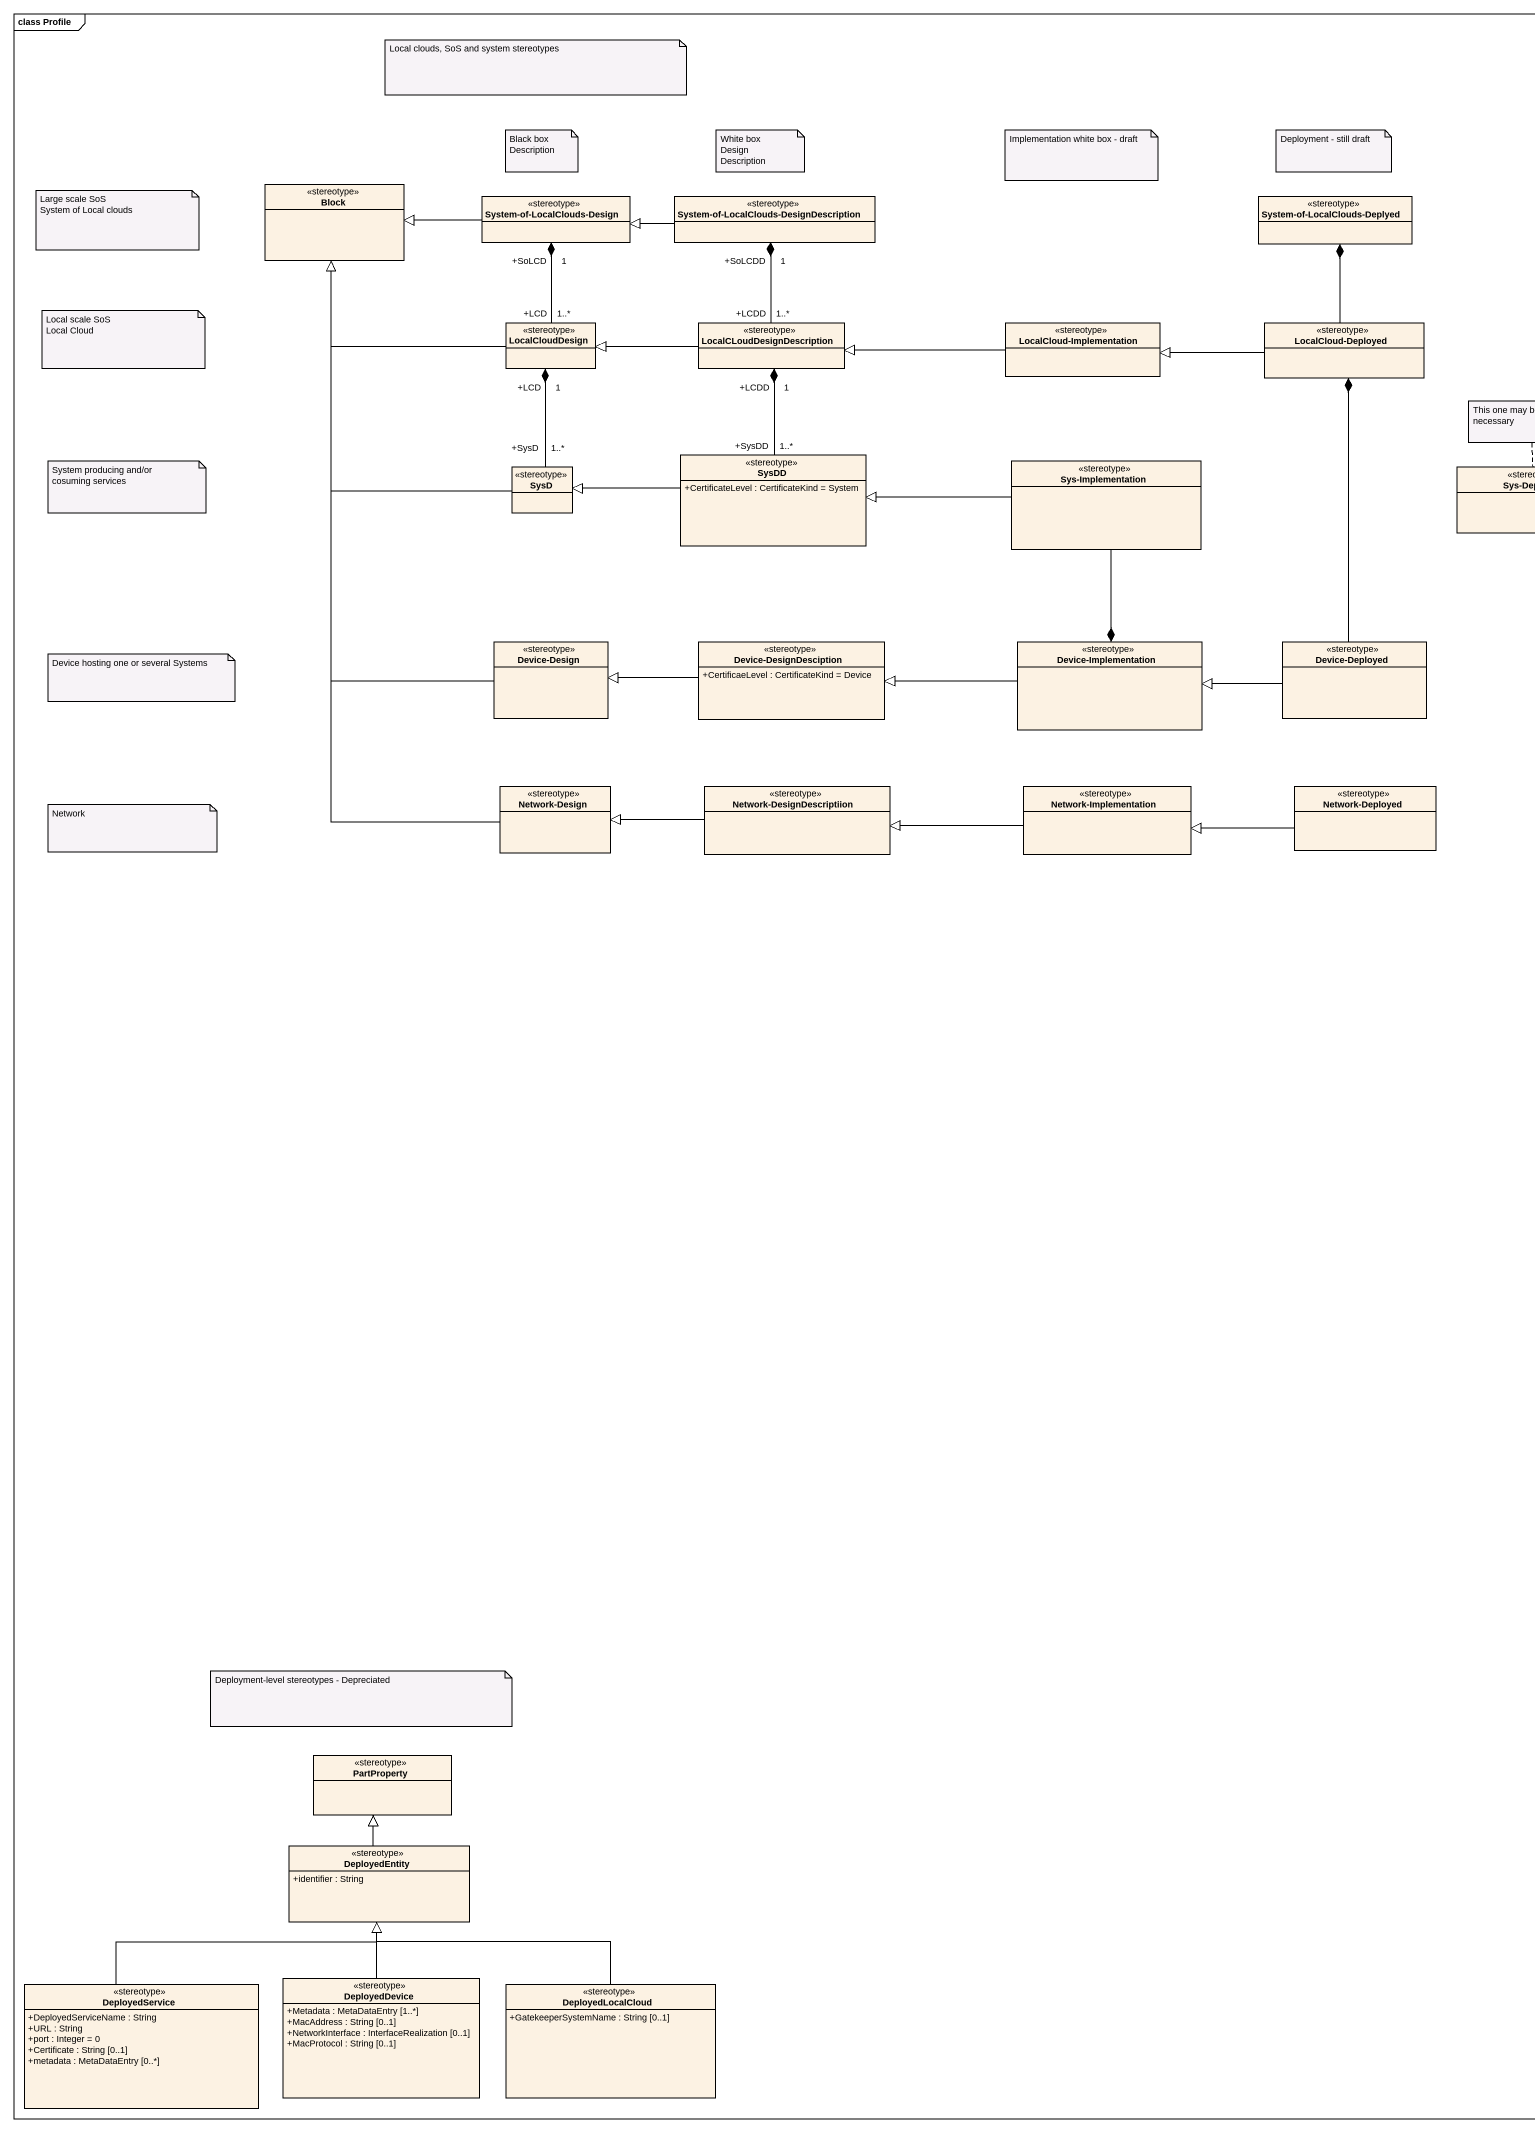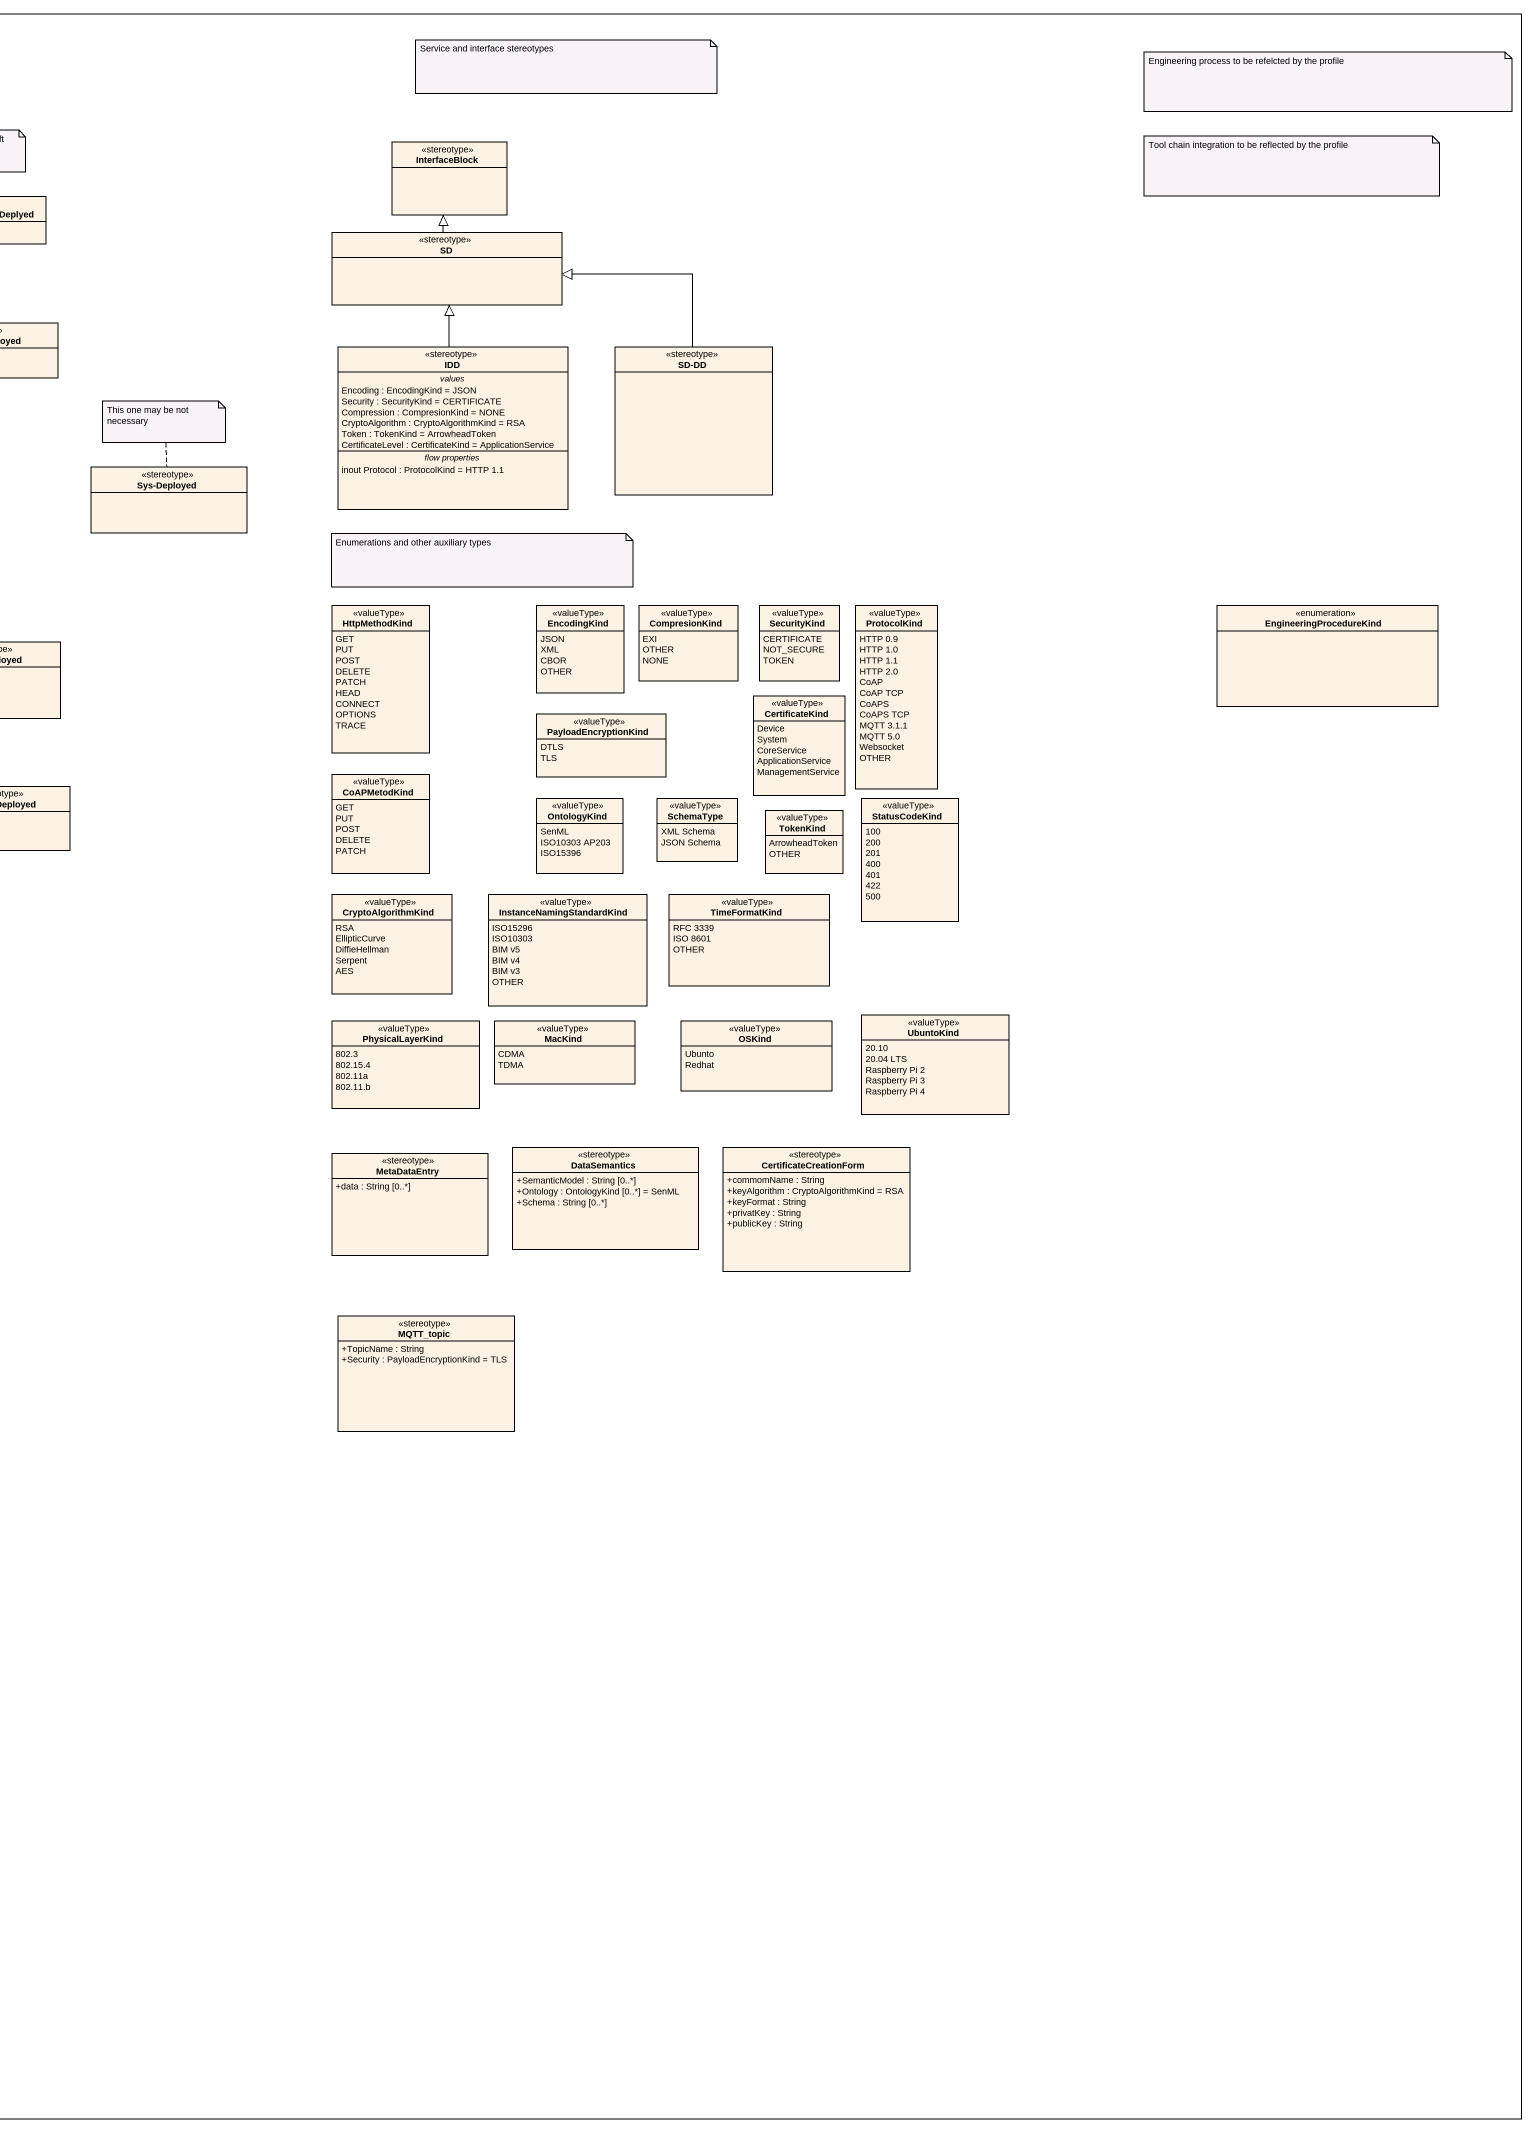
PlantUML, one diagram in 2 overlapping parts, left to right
@startuml
mainframe class Profile
hide circle
hide empty members
skinparam classAttributeIconSize 0
class InterfaceBlock <<stereotype>>
class Block <<stereotype>>
class "System-of-LocalClouds-Design" as System_of_LocalClouds_Design <<stereotype>>
class "System-of-LocalClouds-DesignDescription" as System_of_LocalClouds <<stereotype>>
class "System-of-LocalClouds-Deplyed" as System_of_LocalClouds_2 <<stereotype>>
class SD <<stereotype>>
class LocalCloudDesign <<stereotype>>
class LocalCLoudDesignDescription <<stereotype>>
class "LocalCloud-Implementation" as LocalCloud_Implementation <<stereotype>>
class "LocalCloud-Deployed" as LocalCloud_Deployed <<stereotype>>
class IDD <<stereotype>> {
  -- values --
  Encoding : EncodingKind = JSON
  Security : SecurityKind = CERTIFICATE
  Compression : CompresionKind = NONE
  CryptoAlgorithm : CryptoAlgorithmKind = RSA
  Token : TokenKind = ArrowheadToken
  CertificateLevel : CertificateKind = ApplicationService
  -- flow properties --
  inout Protocol : ProtocolKind = HTTP 1.1
}
class "SD-DD" as SD_DD <<stereotype>>
class SysD <<stereotype>>
class SysDD <<stereotype>> {
  +CertificateLevel : CertificateKind = System
}
class "Sys-Implementation" as Sys_Implementation <<stereotype>>
class "Sys-Deployed" as Sys_Deployed <<stereotype>>
enum HttpMethodKind <<valueType>> {
  GET
  PUT
  POST
  DELETE
  PATCH
  HEAD
  CONNECT
  OPTIONS
  TRACE
}
enum EncodingKind <<valueType>> {
  JSON
  XML
  CBOR
  OTHER
}
enum CompresionKind <<valueType>> {
  EXI
  OTHER
  NONE
}
enum SecurityKind <<valueType>> {
  CERTIFICATE
  NOT_SECURE
  TOKEN
}
enum ProtocolKind <<valueType>> {
  HTTP 0.9
  HTTP 1.0
  HTTP 1.1
  HTTP 2.0
  CoAP
  CoAP TCP
  CoAPS
  CoAPS TCP
  MQTT 3.1.1
  MQTT 5.0
  Websocket
  OTHER
}
enum EngineeringProcedureKind
class "Device-Design" as Device_Design <<stereotype>>
class "Device-DesignDesciption" as Device_DesignDesciption <<stereotype>> {
  +CertificaeLevel : CertificateKind = Device
}
class "Device-Implementation" as Device_Implementation <<stereotype>>
class "Device-Deployed" as Device_Deployed <<stereotype>>
enum CertificateKind <<valueType>> {
  Device
  System
  CoreService
  ApplicationService
  ManagementService
}
enum PayloadEncryptionKind <<valueType>> {
  DTLS
  TLS
}
enum CoAPMetodKind <<valueType>> {
  GET
  PUT
  POST
  DELETE
  PATCH
}
class "Network-Design" as Network_Design <<stereotype>>
class "Network-DesignDescriptiion" as Network_DesignDescriptiion <<stereotype>>
class "Network-Implementation" as Network_Implementation <<stereotype>>
class "Network-Deployed" as Network_Deployed <<stereotype>>
enum OntologyKind <<valueType>> {
  SenML
  ISO10303 AP203
  ISO15396
}
enum SchemaType <<valueType>> {
  XML Schema
  JSON Schema
}
enum TokenKind <<valueType>> {
  ArrowheadToken
  OTHER
}
enum StatusCodeKind <<valueType>> {
  100
  200
  201
  400
  401
  422
  500
}
enum CryptoAlgorithmKind <<valueType>> {
  RSA
  EllipticCurve
  DiffieHellman
  Serpent
  AES
}
enum InstanceNamingStandardKind <<valueType>> {
  ISO15296
  ISO10303
  BIM v5
  BIM v4
  BIM v3
  OTHER
}
enum TimeFormatKind <<valueType>> {
  RFC 3339
  ISO 8601
  OTHER
}
enum UbuntoKind <<valueType>> {
  20.10
  20.04 LTS
  Raspberry Pi 2
  Raspberry Pi 3
  Raspberry Pi 4
}
enum PhysicalLayerKind <<valueType>> {
  802.3
  802.15.4
  802.11a
  802.11.b
}
enum MacKind <<valueType>> {
  CDMA
  TDMA
}
enum OSKind <<valueType>> {
  Ubunto
  Redhat
}
class MetaDataEntry <<stereotype>> {
  +data : String [0..*]
}
class DataSemantics <<stereotype>> {
  +SemanticModel : String [0..*]
  +Ontology : OntologyKind [0..*] = SenML
  +Schema : String [0..*]
}
class CertificateCreationForm <<stereotype>> {
  +commomName : String
  +keyAlgorithm : CryptoAlgorithmKind = RSA
  +keyFormat : String
  +privatKey : String
  +publicKey : String
}
class MQTT_topic <<stereotype>> {
  +TopicName : String
  +Security : PayloadEncryptionKind = TLS
}
class PartProperty <<stereotype>>
class DeployedEntity <<stereotype>> {
  +identifier : String
}
class DeployedService <<stereotype>> {
  +DeployedServiceName : String
  +URL : String
  +port : Integer = 0
  +Certificate : String [0..1]
  +metadata : MetaDataEntry [0..*]
}
class DeployedDevice <<stereotype>> {
  +Metadata : MetaDataEntry [1..*]
  +MacAddress : String [0..1]
  +NetworkInterface : InterfaceRealization [0..1]
  +MacProtocol : String [0..1]
}
class DeployedLocalCloud <<stereotype>> {
  +GatekeeperSystemName : String [0..1]
}
System_of_LocalClouds_Design -left-|> Block
System_of_LocalClouds_Design "+SoLCD\n1" *-- "1..*\n+LCD" LocalCloudDesign
System_of_LocalClouds -left-|> System_of_LocalClouds_Design
System_of_LocalClouds "+SoLCDD\n1" *-- "+LCDD\n1..*" LocalCLoudDesignDescription
System_of_LocalClouds_2 *-- LocalCloud_Deployed
SD -up-|> InterfaceBlock
LocalCloudDesign -left-|> Block
LocalCloudDesign "+LCD\n1" *-- "+SysD\n1..*" SysD
LocalCLoudDesignDescription -left-|> LocalCloudDesign
LocalCLoudDesignDescription "+LCDD\n1" *-- "1..*\n+SysDD" SysDD
LocalCloud_Implementation -left-|> LocalCLoudDesignDescription
LocalCloud_Deployed -left-|> LocalCloud_Implementation
LocalCloud_Deployed *-- Device_Deployed
IDD -up-|> SD
SD_DD -up-|> SD
SysD -up-|> Block
SysDD -left-|> SysD
Sys_Implementation -left-|> SysDD
Device_Design -up-|> Block
Device_DesignDesciption -left-|> Device_Design
Device_Implementation *-up- Sys_Implementation
Device_Implementation -left-|> Device_DesignDesciption
Device_Deployed -left-|> Device_Implementation
Network_Design -up-|> Block
Network_DesignDescriptiion -left-|> Network_Design
Network_Implementation -left-|> Network_DesignDescriptiion
Network_Deployed -left-|> Network_Implementation
DeployedEntity -up-|> PartProperty
DeployedService -up-|> DeployedEntity
DeployedDevice -up-|> DeployedEntity
DeployedLocalCloud -up-|> DeployedEntity
note as N1
  Local clouds, SoS and system stereotypes
end note
note as N2
  Service and interface stereotypes
end note
note as N3
  Engineering process to be refelcted by the profile
end note
note as N4
  Black box Description
end note
note as N5
  White box
  Design Description
end note
note as N6
  Implementation white box - draft
end note
note as N7
  Deployment - still draft
end note
note as N8
  Tool chain integration to be reflected by the profile
end note
note as N9
  Large scale SoS
  System of Local clouds
end note
note as N10
  Local scale SoS
  Local Cloud
end note
note top of Sys_Deployed : This one may be not necessary
note as N12
  System producing and/or cosuming services
end note
note as N13
  Enumerations and other auxiliary types
end note
note as N14
  Device hosting one or several Systems
end note
note as N15
  Network
end note
note as N16
  Deployment-level stereotypes - Depreciated
end note
@enduml
